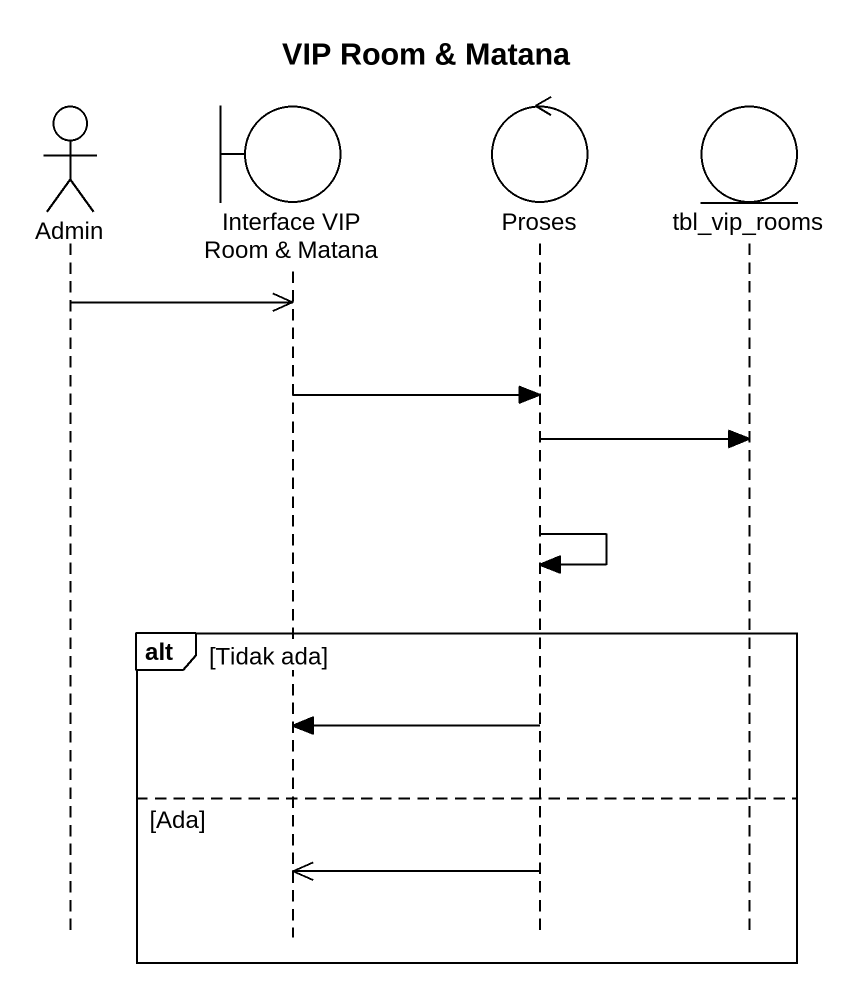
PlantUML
@startuml
title VIP Room & Matana
hide footbox
actor Admin
boundary "Interface VIP Room & Matana" as Interface_VIP_Room_Matana
control Proses
entity tbl_vip_rooms

Admin ->> Interface_VIP_Room_Matana
Interface_VIP_Room_Matana -> Proses
Proses -> tbl_vip_rooms
Proses -> Proses
alt Tidak ada
  Proses -> Interface_VIP_Room_Matana
else Ada
  Proses ->> Interface_VIP_Room_Matana
end
@enduml
